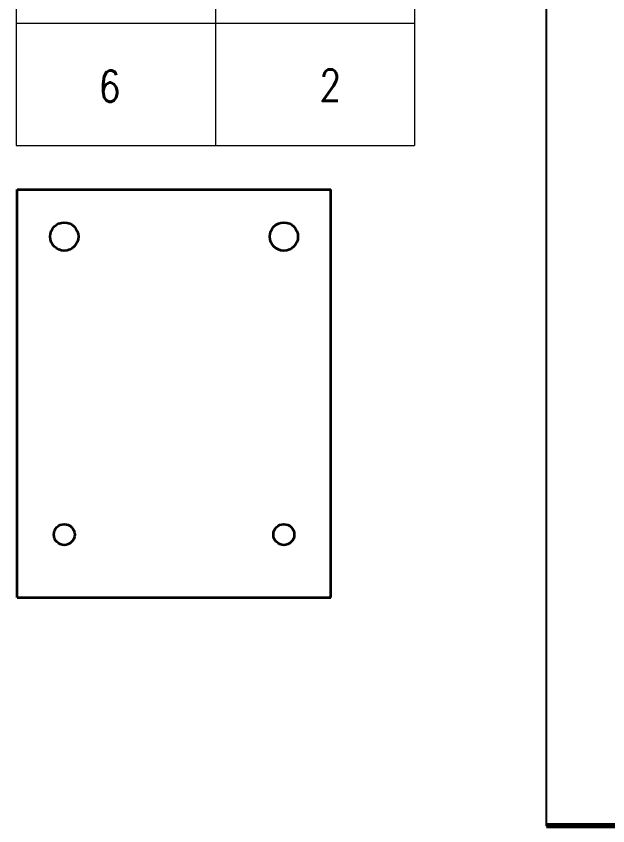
# Model space of a CAD drawing. Header units: millimetres. Extents: x 1333 to 104182, y -62926 to -5704.
# Drawn here: x 46903.5 to 47092.1, y -62915.6 to -62657.5 of the extents above; entities that cross this region are included whole.
import ezdxf
from ezdxf.enums import TextEntityAlignment as Align

# ---------------------------------------------------------------- set-up
doc = ezdxf.new("R2010")
doc.units = ezdxf.units.MM
doc.header["$LTSCALE"] = 0.5
doc.layers.add('11', color=3, linetype='Continuous')
doc.layers.add('标注线', color=3, linetype='Continuous', lineweight=18)
doc.styles.add('DIM', font='romans.shx', dxfattribs={"width": 0.8, "bigfont": 'bigfont.shx'})
doc.styles.get("Standard").update_dxf_attribs({"font": 'simplex.shx'})

# ---------------------------------------------------------------- blocks, each defined once
blk = doc.blocks.new('*T160')
at = {"color": 0, "linetype": 'ByBlock', "lineweight": -2, "transparency": 16777216}
for p, q in [((0, 0), (127, 0)), ((0, 0), (0, -78)), ((63.5, 0), (63.5, -78)), ((127, 0), (127, -78)), ((0, -39), (127, -39)), ((0, -78), (127, -78))]:
    blk.add_line(p, q, dxfattribs=at)
at = {"color": 0, "transparency": 16777216, "char_height": 10, "width": 60.5, "attachment_point": 5}
for s, insert in [('{\\fSimSun|b0|i0|c134|p2;料 厚}', (31.75, -19.5)), ('{\\fSimSun|b0|i0|c134|p2;件 数}', (95.25, -19.5))]:
    blk.add_mtext(s, dxfattribs=dict(at, insert=insert))
blk = doc.blocks.new('拆图参数')
blk.add_blockref('*T160', (-63.5, 78))
at = {"style": 'DIM', "width": 0.8}
blk.add_attdef('6', text='', height=10, dxfattribs=at).set_placement((-37.13, 18.91), align=Align.MIDDLE_LEFT)
blk.add_attdef('1', text='', height=10, dxfattribs=at).set_placement((36.65, 19.27), align=Align.MIDDLE_CENTER)

msp = doc.modelspace()

# ---------------------------------------------------------------- linework, layer by layer
at = {"lineweight": 35}
for p, q in [((46903.817, -62712.743), (47003.817, -62712.743)), ((46903.817, -62842.743), (46903.817, -62712.743)), ((47003.817, -62842.743), (47003.817, -62712.743)), ((46903.817, -62842.743), (46903.817, -62791.743)), ((47003.817, -62842.743), (47003.817, -62791.743)), ((46903.817, -62842.743), (47003.817, -62842.743)), ((46903.817, -62842.743), (47003.817, -62842.743))]:
    msp.add_line(p, q, dxfattribs=at)
at = {"color": 7, "lineweight": 70}
msp.add_line((47913.514, -62915.561), (47072.514, -62915.561), dxfattribs=at)
at = {"color": 3}
msp.add_lwpolyline([(47072.514, -62321.561), (47913.514, -62321.561), (47913.514, -62915.561), (47072.514, -62915.561)], close=True, dxfattribs=at)
at = {"lineweight": 35}
for centre, radius in [((46918.817, -62727.743), 4.5), ((46988.817, -62727.743), 4.5), ((46918.817, -62822.743), 3.324), ((46988.817, -62822.743), 3.324)]:
    msp.add_circle(centre, radius, dxfattribs=at)
at = {"layer": '11'}
msp.add_lwpolyline([(47072.514, -62321.561), (47913.514, -62321.561), (47913.514, -62915.561), (47072.514, -62915.561)], close=True, dxfattribs=at)

# ---------------------------------------------------------------- block references
at = {"layer": '标注线'}
msp.add_blockref('拆图参数', (46966.991, -62698.76), dxfattribs=at).add_auto_attribs({'1': '2', '6': '6'})

doc.saveas('drawing.dxf')
